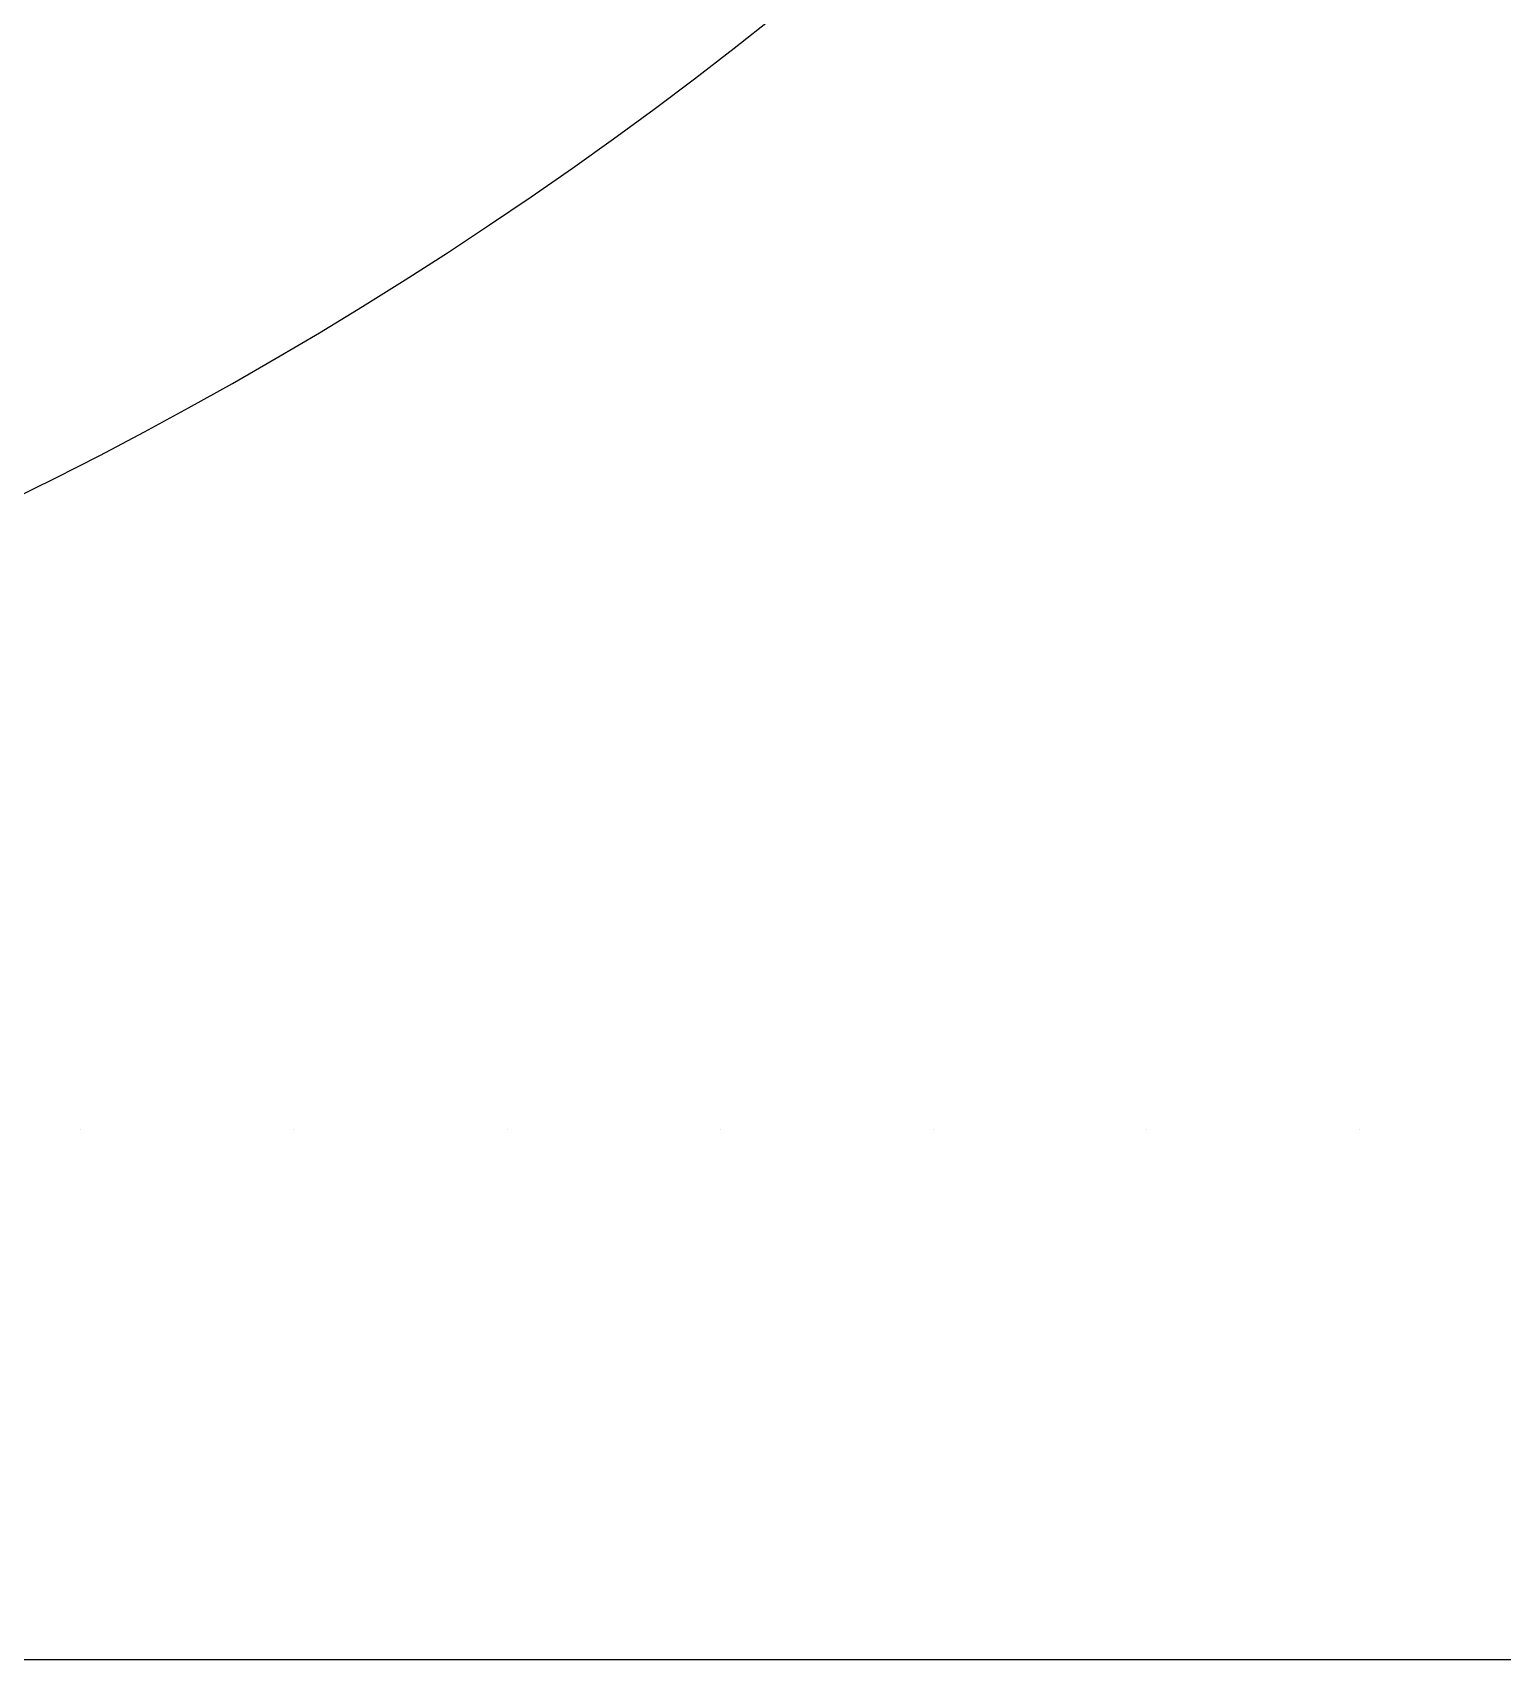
# Model space of a CAD drawing. Header units: metres. Extents: x 0 to 18, y 0 to 24.
# Drawn here: x 13.931 to 14.793, y 0 to 0.954 of the extents above; entities that cross this region are included whole.
import ezdxf

# ---------------------------------------------------------------- set-up
doc = ezdxf.new("R2010")
doc.units = ezdxf.units.M

msp = doc.modelspace()

# ---------------------------------------------------------------- linework, layer by layer
at = {"layer": 'annotation', "color": 1}
for p, q in [((13.959045, 0.310738), (13.959045, 0.310738)), ((13.959045, 0.310738), (13.959045, 0.310738)), ((13.959045, 0.310738), (13.959045, 0.310738)), ((13.959045, 0.310738), (13.959045, 0.310738)), ((13.959045, 0.310738), (13.959045, 0.310738)), ((13.959045, 0.310738), (13.959045, 0.310738)), ((13.959045, 0.310738), (13.959045, 0.310738)), ((13.959045, 0.310738), (13.959045, 0.310738)), ((13.959045, 0.310738), (13.959045, 0.310738)), ((13.959045, 0.310738), (13.959045, 0.310738)), ((13.959045, 0.310738), (13.959045, 0.310738)), ((13.959045, 0.310738), (13.959045, 0.310738)), ((13.959045, 0.310738), (13.959045, 0.310738)), ((13.959045, 0.310738), (13.959045, 0.310738)), ((13.959045, 0.310738), (13.959045, 0.310738)), ((13.959045, 0.310738), (13.959045, 0.310738)), ((13.959045, 0.310738), (13.959045, 0.310738)), ((13.959045, 0.310738), (13.959045, 0.310738)), ((13.959045, 0.310738), (13.959045, 0.310738)), ((13.959045, 0.310738), (13.959045, 0.310738)), ((13.959045, 0.310738), (13.959045, 0.310738)), ((13.959045, 0.310738), (13.959045, 0.310738)), ((13.959045, 0.310738), (13.959045, 0.310738)), ((13.959045, 0.310738), (13.959045, 0.310738)), ((13.959045, 0.310738), (13.959045, 0.310738)), ((13.959045, 0.310738), (13.959045, 0.310738)), ((13.959045, 0.310738), (13.959045, 0.310738)), ((13.959045, 0.310738), (13.959045, 0.310738)), ((13.959045, 0.310738), (13.959045, 0.310738)), ((13.959045, 0.310738), (13.959045, 0.310738)), ((13.959045, 0.310738), (13.959045, 0.310738)), ((13.959045, 0.310738), (13.959045, 0.310738)), ((13.959045, 0.310738), (13.959045, 0.310738)), ((13.959045, 0.310738), (13.959045, 0.310738)), ((13.959045, 0.310738), (13.959045, 0.310738)), ((13.959045, 0.310738), (13.959045, 0.310738)), ((13.959045, 0.310738), (13.959045, 0.310738)), ((13.959045, 0.310738), (13.959045, 0.310738)), ((13.959045, 0.310738), (13.959045, 0.310738)), ((13.959045, 0.310738), (13.959045, 0.310738)), ((13.959045, 0.310738), (13.959045, 0.310738)), ((13.959045, 0.310738), (13.959045, 0.310738)), ((13.959045, 0.310738), (13.959045, 0.310738)), ((13.959045, 0.310738), (13.959045, 0.310738)), ((13.959045, 0.310738), (13.959045, 0.310738)), ((13.959045, 0.310738), (13.959045, 0.310738)), ((13.959045, 0.310738), (13.959045, 0.310738)), ((13.959045, 0.310738), (13.959045, 0.310738)), ((13.959045, 0.310738), (13.959045, 0.310738)), ((13.959045, 0.310738), (13.959045, 0.310738)), ((13.959045, 0.310738), (13.959045, 0.310738)), ((13.959045, 0.310738), (13.959045, 0.310738)), ((13.959045, 0.310738), (13.959045, 0.310738)), ((13.959045, 0.310738), (13.959045, 0.310738)), ((13.959045, 0.310738), (13.959045, 0.310738)), ((13.959045, 0.310738), (13.959045, 0.310738)), ((13.959045, 0.310738), (13.959045, 0.310738)), ((13.959045, 0.310738), (13.959045, 0.310738)), ((13.959045, 0.310738), (13.959045, 0.310738)), ((13.959045, 0.310738), (13.959045, 0.310738)), ((13.959045, 0.310738), (13.959045, 0.310738)), ((13.959045, 0.310738), (13.959045, 0.310738)), ((13.959045, 0.310738), (13.959045, 0.310738)), ((13.959045, 0.310738), (13.959045, 0.310738)), ((13.959045, 0.310738), (13.959045, 0.310738)), ((13.959045, 0.310738), (13.959045, 0.310738)), ((13.959045, 0.310738), (13.959045, 0.310738)), ((13.959045, 0.310738), (13.959045, 0.310738)), ((13.959045, 0.310738), (13.959045, 0.310738)), ((13.959045, 0.310738), (13.959045, 0.310738)), ((13.959045, 0.310738), (13.959045, 0.310738)), ((13.959045, 0.310738), (13.959045, 0.310738)), ((13.959045, 0.310738), (13.959045, 0.310738)), ((13.959045, 0.310738), (13.959045, 0.310738)), ((13.959045, 0.310738), (13.959045, 0.310738)), ((13.959045, 0.310738), (13.959045, 0.310738)), ((13.959045, 0.310738), (13.959045, 0.310738)), ((13.959045, 0.310738), (13.959045, 0.310738)), ((13.959045, 0.310738), (13.959045, 0.310738)), ((13.959045, 0.310738), (13.959045, 0.310738)), ((13.959045, 0.310738), (13.959045, 0.310738)), ((13.959045, 0.310738), (13.959045, 0.310738)), ((13.959045, 0.310738), (13.959045, 0.310738)), ((13.959045, 0.310738), (13.959045, 0.310738)), ((13.959045, 0.310738), (13.959045, 0.310738)), ((13.959045, 0.310738), (13.959045, 0.310738)), ((13.959045, 0.310738), (13.959045, 0.310738)), ((13.959045, 0.310738), (13.959045, 0.310738)), ((13.959045, 0.310738), (13.959045, 0.310738)), ((13.959045, 0.310738), (13.959045, 0.310738)), ((13.959045, 0.310738), (13.959045, 0.310738)), ((13.959045, 0.310738), (13.959045, 0.310738)), ((13.959045, 0.310738), (13.959045, 0.310738)), ((13.959045, 0.310738), (13.959045, 0.310738)), ((13.959045, 0.310738), (13.959045, 0.310738)), ((13.959045, 0.310738), (13.959045, 0.310738)), ((13.959045, 0.310738), (13.959045, 0.310738)), ((13.959045, 0.310738), (13.959045, 0.310738)), ((13.959045, 0.310738), (13.959045, 0.310738)), ((13.959045, 0.310738), (13.959045, 0.310738)), ((13.959045, 0.310738), (13.959045, 0.310738)), ((13.959045, 0.310738), (13.959045, 0.310738)), ((13.959045, 0.310738), (13.959045, 0.310738)), ((13.959045, 0.310738), (13.959045, 0.310738)), ((13.959045, 0.310738), (13.959045, 0.310738)), ((13.959045, 0.310738), (13.959045, 0.310738)), ((13.959045, 0.310738), (13.959045, 0.310738)), ((13.959045, 0.310738), (13.959045, 0.310738)), ((13.959045, 0.310738), (13.959045, 0.310738)), ((13.959045, 0.310738), (13.959045, 0.310738)), ((13.959045, 0.310738), (13.959045, 0.310738)), ((13.959045, 0.310738), (13.959045, 0.310738)), ((13.959045, 0.310738), (13.959045, 0.310738)), ((13.959045, 0.310738), (13.959045, 0.310738)), ((13.959045, 0.310738), (13.959045, 0.310738)), ((13.959045, 0.310738), (13.959045, 0.310738)), ((13.959045, 0.310738), (13.959045, 0.310738)), ((13.959045, 0.310738), (13.959045, 0.310738)), ((13.959045, 0.310738), (13.959045, 0.310738)), ((13.959045, 0.310738), (13.959045, 0.310738)), ((13.959045, 0.310738), (13.959045, 0.310738)), ((13.959045, 0.310738), (13.959045, 0.310738)), ((13.959045, 0.310738), (13.959045, 0.310738)), ((13.959045, 0.310738), (13.959045, 0.310738)), ((13.959045, 0.310738), (13.959045, 0.310738)), ((13.959045, 0.310738), (13.959045, 0.310738)), ((14.084045, 0.310738), (14.084045, 0.310738)), ((14.084045, 0.310738), (14.084045, 0.310738)), ((14.084045, 0.310738), (14.084045, 0.310738)), ((14.084045, 0.310738), (14.084045, 0.310738)), ((14.084045, 0.310738), (14.084045, 0.310738)), ((14.084045, 0.310738), (14.084045, 0.310738)), ((14.084045, 0.310738), (14.084045, 0.310738)), ((14.084045, 0.310738), (14.084045, 0.310738)), ((14.084045, 0.310738), (14.084045, 0.310738)), ((14.084045, 0.310738), (14.084045, 0.310738)), ((14.084045, 0.310738), (14.084045, 0.310738)), ((14.084045, 0.310738), (14.084045, 0.310738)), ((14.084045, 0.310738), (14.084045, 0.310738)), ((14.084045, 0.310738), (14.084045, 0.310738)), ((14.084045, 0.310738), (14.084045, 0.310738)), ((14.084045, 0.310738), (14.084045, 0.310738)), ((14.084045, 0.310738), (14.084045, 0.310738)), ((14.084045, 0.310738), (14.084045, 0.310738)), ((14.084045, 0.310738), (14.084045, 0.310738)), ((14.084045, 0.310738), (14.084045, 0.310738)), ((14.084045, 0.310738), (14.084045, 0.310738)), ((14.084045, 0.310738), (14.084045, 0.310738)), ((14.084045, 0.310738), (14.084045, 0.310738)), ((14.084045, 0.310738), (14.084045, 0.310738)), ((14.084045, 0.310738), (14.084045, 0.310738)), ((14.084045, 0.310738), (14.084045, 0.310738)), ((14.084045, 0.310738), (14.084045, 0.310738)), ((14.084045, 0.310738), (14.084045, 0.310738)), ((14.084045, 0.310738), (14.084045, 0.310738)), ((14.084045, 0.310738), (14.084045, 0.310738)), ((14.084045, 0.310738), (14.084045, 0.310738)), ((14.084045, 0.310738), (14.084045, 0.310738)), ((14.084045, 0.310738), (14.084045, 0.310738)), ((14.084045, 0.310738), (14.084045, 0.310738)), ((14.084045, 0.310738), (14.084045, 0.310738)), ((14.084045, 0.310738), (14.084045, 0.310738)), ((14.084045, 0.310738), (14.084045, 0.310738)), ((14.084045, 0.310738), (14.084045, 0.310738)), ((14.084045, 0.310738), (14.084045, 0.310738)), ((14.084045, 0.310738), (14.084045, 0.310738)), ((14.084045, 0.310738), (14.084045, 0.310738)), ((14.084045, 0.310738), (14.084045, 0.310738)), ((14.084045, 0.310738), (14.084045, 0.310738)), ((14.084045, 0.310738), (14.084045, 0.310738)), ((14.084045, 0.310738), (14.084045, 0.310738)), ((14.084045, 0.310738), (14.084045, 0.310738)), ((14.084045, 0.310738), (14.084045, 0.310738)), ((14.084045, 0.310738), (14.084045, 0.310738)), ((14.084045, 0.310738), (14.084045, 0.310738)), ((14.084045, 0.310738), (14.084045, 0.310738)), ((14.084045, 0.310738), (14.084045, 0.310738)), ((14.084045, 0.310738), (14.084045, 0.310738)), ((14.084045, 0.310738), (14.084045, 0.310738)), ((14.084045, 0.310738), (14.084045, 0.310738)), ((14.084045, 0.310738), (14.084045, 0.310738)), ((14.084045, 0.310738), (14.084045, 0.310738)), ((14.084045, 0.310738), (14.084045, 0.310738)), ((14.084045, 0.310738), (14.084045, 0.310738)), ((14.084045, 0.310738), (14.084045, 0.310738)), ((14.084045, 0.310738), (14.084045, 0.310738)), ((14.084045, 0.310738), (14.084045, 0.310738)), ((14.084045, 0.310738), (14.084045, 0.310738)), ((14.084045, 0.310738), (14.084045, 0.310738)), ((14.084045, 0.310738), (14.084045, 0.310738)), ((14.084045, 0.310738), (14.084045, 0.310738)), ((14.209045, 0.310738), (14.209045, 0.310738)), ((14.209045, 0.310738), (14.209045, 0.310738)), ((14.209045, 0.310738), (14.209045, 0.310738)), ((14.209045, 0.310738), (14.209045, 0.310738)), ((14.209045, 0.310738), (14.209045, 0.310738)), ((14.209045, 0.310738), (14.209045, 0.310738)), ((14.209045, 0.310738), (14.209045, 0.310738)), ((14.209045, 0.310738), (14.209045, 0.310738)), ((14.209045, 0.310738), (14.209045, 0.310738)), ((14.209045, 0.310738), (14.209045, 0.310738)), ((14.209045, 0.310738), (14.209045, 0.310738)), ((14.209045, 0.310738), (14.209045, 0.310738)), ((14.209045, 0.310738), (14.209045, 0.310738)), ((14.209045, 0.310738), (14.209045, 0.310738)), ((14.209045, 0.310738), (14.209045, 0.310738)), ((14.209045, 0.310738), (14.209045, 0.310738)), ((14.209045, 0.310738), (14.209045, 0.310738)), ((14.209045, 0.310738), (14.209045, 0.310738)), ((14.209045, 0.310738), (14.209045, 0.310738)), ((14.209045, 0.310738), (14.209045, 0.310738)), ((14.209045, 0.310738), (14.209045, 0.310738)), ((14.209045, 0.310738), (14.209045, 0.310738)), ((14.209045, 0.310738), (14.209045, 0.310738)), ((14.209045, 0.310738), (14.209045, 0.310738)), ((14.209045, 0.310738), (14.209045, 0.310738)), ((14.209045, 0.310738), (14.209045, 0.310738)), ((14.209045, 0.310738), (14.209045, 0.310738)), ((14.209045, 0.310738), (14.209045, 0.310738)), ((14.209045, 0.310738), (14.209045, 0.310738)), ((14.209045, 0.310738), (14.209045, 0.310738)), ((14.209045, 0.310738), (14.209045, 0.310738)), ((14.209045, 0.310738), (14.209045, 0.310738)), ((14.209045, 0.310738), (14.209045, 0.310738)), ((14.209045, 0.310738), (14.209045, 0.310738)), ((14.209045, 0.310738), (14.209045, 0.310738)), ((14.209045, 0.310738), (14.209045, 0.310738)), ((14.209045, 0.310738), (14.209045, 0.310738)), ((14.209045, 0.310738), (14.209045, 0.310738)), ((14.209045, 0.310738), (14.209045, 0.310738)), ((14.209045, 0.310738), (14.209045, 0.310738)), ((14.209045, 0.310738), (14.209045, 0.310738)), ((14.209045, 0.310738), (14.209045, 0.310738)), ((14.209045, 0.310738), (14.209045, 0.310738)), ((14.209045, 0.310738), (14.209045, 0.310738)), ((14.209045, 0.310738), (14.209045, 0.310738)), ((14.209045, 0.310738), (14.209045, 0.310738)), ((14.209045, 0.310738), (14.209045, 0.310738)), ((14.209045, 0.310738), (14.209045, 0.310738)), ((14.209045, 0.310738), (14.209045, 0.310738)), ((14.209045, 0.310738), (14.209045, 0.310738)), ((14.209045, 0.310738), (14.209045, 0.310738)), ((14.209045, 0.310738), (14.209045, 0.310738)), ((14.209045, 0.310738), (14.209045, 0.310738)), ((14.209045, 0.310738), (14.209045, 0.310738)), ((14.209045, 0.310738), (14.209045, 0.310738)), ((14.209045, 0.310738), (14.209045, 0.310738)), ((14.209045, 0.310738), (14.209045, 0.310738)), ((14.209045, 0.310738), (14.209045, 0.310738)), ((14.209045, 0.310738), (14.209045, 0.310738)), ((14.209045, 0.310738), (14.209045, 0.310738)), ((14.209045, 0.310738), (14.209045, 0.310738)), ((14.209045, 0.310738), (14.209045, 0.310738)), ((14.209045, 0.310738), (14.209045, 0.310738)), ((14.209045, 0.310738), (14.209045, 0.310738)), ((14.209045, 0.310738), (14.209045, 0.310738)), ((14.209045, 0.310738), (14.209045, 0.310738)), ((14.209045, 0.310738), (14.209045, 0.310738)), ((14.209045, 0.310738), (14.209045, 0.310738)), ((14.209045, 0.310738), (14.209045, 0.310738)), ((14.209045, 0.310738), (14.209045, 0.310738)), ((14.209045, 0.310738), (14.209045, 0.310738)), ((14.209045, 0.310738), (14.209045, 0.310738)), ((14.209045, 0.310738), (14.209045, 0.310738)), ((14.209045, 0.310738), (14.209045, 0.310738)), ((14.209045, 0.310738), (14.209045, 0.310738)), ((14.209045, 0.310738), (14.209045, 0.310738)), ((14.209045, 0.310738), (14.209045, 0.310738)), ((14.209045, 0.310738), (14.209045, 0.310738)), ((14.209045, 0.310738), (14.209045, 0.310738)), ((14.209045, 0.310738), (14.209045, 0.310738)), ((14.209045, 0.310738), (14.209045, 0.310738)), ((14.209045, 0.310738), (14.209045, 0.310738)), ((14.209045, 0.310738), (14.209045, 0.310738)), ((14.209045, 0.310738), (14.209045, 0.310738)), ((14.209045, 0.310738), (14.209045, 0.310738)), ((14.209045, 0.310738), (14.209045, 0.310738)), ((14.209045, 0.310738), (14.209045, 0.310738)), ((14.209045, 0.310738), (14.209045, 0.310738)), ((14.209045, 0.310738), (14.209045, 0.310738)), ((14.209045, 0.310738), (14.209045, 0.310738)), ((14.209045, 0.310738), (14.209045, 0.310738)), ((14.209045, 0.310738), (14.209045, 0.310738)), ((14.209045, 0.310738), (14.209045, 0.310738)), ((14.209045, 0.310738), (14.209045, 0.310738)), ((14.209045, 0.310738), (14.209045, 0.310738)), ((14.209045, 0.310738), (14.209045, 0.310738)), ((14.209045, 0.310738), (14.209045, 0.310738)), ((14.209045, 0.310738), (14.209045, 0.310738)), ((14.209045, 0.310738), (14.209045, 0.310738)), ((14.334045, 0.310738), (14.334045, 0.310738)), ((14.334045, 0.310738), (14.334045, 0.310738)), ((14.334045, 0.310738), (14.334045, 0.310738)), ((14.334045, 0.310738), (14.334045, 0.310738)), ((14.334045, 0.310738), (14.334045, 0.310738)), ((14.334045, 0.310738), (14.334045, 0.310738)), ((14.334045, 0.310738), (14.334045, 0.310738)), ((14.334045, 0.310738), (14.334045, 0.310738)), ((14.334045, 0.310738), (14.334045, 0.310738)), ((14.334045, 0.310738), (14.334045, 0.310738)), ((14.334045, 0.310738), (14.334045, 0.310738)), ((14.334045, 0.310738), (14.334045, 0.310738)), ((14.334045, 0.310738), (14.334045, 0.310738)), ((14.334045, 0.310738), (14.334045, 0.310738)), ((14.334045, 0.310738), (14.334045, 0.310738)), ((14.334045, 0.310738), (14.334045, 0.310738)), ((14.334045, 0.310738), (14.334045, 0.310738)), ((14.334045, 0.310738), (14.334045, 0.310738)), ((14.334045, 0.310738), (14.334045, 0.310738)), ((14.334045, 0.310738), (14.334045, 0.310738)), ((14.334045, 0.310738), (14.334045, 0.310738)), ((14.334045, 0.310738), (14.334045, 0.310738)), ((14.334045, 0.310738), (14.334045, 0.310738)), ((14.334045, 0.310738), (14.334045, 0.310738)), ((14.334045, 0.310738), (14.334045, 0.310738)), ((14.334045, 0.310738), (14.334045, 0.310738)), ((14.334045, 0.310738), (14.334045, 0.310738)), ((14.334045, 0.310738), (14.334045, 0.310738)), ((14.334045, 0.310738), (14.334045, 0.310738)), ((14.334045, 0.310738), (14.334045, 0.310738)), ((14.334045, 0.310738), (14.334045, 0.310738)), ((14.334045, 0.310738), (14.334045, 0.310738)), ((14.334045, 0.310738), (14.334045, 0.310738)), ((14.334045, 0.310738), (14.334045, 0.310738)), ((14.334045, 0.310738), (14.334045, 0.310738)), ((14.334045, 0.310738), (14.334045, 0.310738)), ((14.334045, 0.310738), (14.334045, 0.310738)), ((14.334045, 0.310738), (14.334045, 0.310738)), ((14.334045, 0.310738), (14.334045, 0.310738)), ((14.334045, 0.310738), (14.334045, 0.310738)), ((14.334045, 0.310738), (14.334045, 0.310738)), ((14.334045, 0.310738), (14.334045, 0.310738)), ((14.334045, 0.310738), (14.334045, 0.310738)), ((14.334045, 0.310738), (14.334045, 0.310738)), ((14.334045, 0.310738), (14.334045, 0.310738)), ((14.334045, 0.310738), (14.334045, 0.310738)), ((14.334045, 0.310738), (14.334045, 0.310738)), ((14.334045, 0.310738), (14.334045, 0.310738)), ((14.334045, 0.310738), (14.334045, 0.310738)), ((14.334045, 0.310738), (14.334045, 0.310738)), ((14.334045, 0.310738), (14.334045, 0.310738)), ((14.334045, 0.310738), (14.334045, 0.310738)), ((14.334045, 0.310738), (14.334045, 0.310738)), ((14.334045, 0.310738), (14.334045, 0.310738)), ((14.334045, 0.310738), (14.334045, 0.310738)), ((14.334045, 0.310738), (14.334045, 0.310738)), ((14.334045, 0.310738), (14.334045, 0.310738)), ((14.334045, 0.310738), (14.334045, 0.310738)), ((14.334045, 0.310738), (14.334045, 0.310738)), ((14.334045, 0.310738), (14.334045, 0.310738)), ((14.334045, 0.310738), (14.334045, 0.310738)), ((14.334045, 0.310738), (14.334045, 0.310738)), ((14.334045, 0.310738), (14.334045, 0.310738)), ((14.334045, 0.310738), (14.334045, 0.310738)), ((14.334045, 0.310738), (14.334045, 0.310738)), ((14.334045, 0.310738), (14.334045, 0.310738)), ((14.334045, 0.310738), (14.334045, 0.310738)), ((14.334045, 0.310738), (14.334045, 0.310738)), ((14.334045, 0.310738), (14.334045, 0.310738)), ((14.459045, 0.310738), (14.459045, 0.310738)), ((14.459045, 0.310738), (14.459045, 0.310738)), ((14.459045, 0.310738), (14.459045, 0.310738)), ((14.459045, 0.310738), (14.459045, 0.310738)), ((14.459045, 0.310738), (14.459045, 0.310738)), ((14.459045, 0.310738), (14.459045, 0.310738)), ((14.459045, 0.310738), (14.459045, 0.310738)), ((14.459045, 0.310738), (14.459045, 0.310738)), ((14.459045, 0.310738), (14.459045, 0.310738)), ((14.459045, 0.310738), (14.459045, 0.310738)), ((14.459045, 0.310738), (14.459045, 0.310738)), ((14.459045, 0.310738), (14.459045, 0.310738)), ((14.459045, 0.310738), (14.459045, 0.310738)), ((14.459045, 0.310738), (14.459045, 0.310738)), ((14.459045, 0.310738), (14.459045, 0.310738)), ((14.459045, 0.310738), (14.459045, 0.310738)), ((14.459045, 0.310738), (14.459045, 0.310738)), ((14.459045, 0.310738), (14.459045, 0.310738)), ((14.459045, 0.310738), (14.459045, 0.310738)), ((14.459045, 0.310738), (14.459045, 0.310738)), ((14.459045, 0.310738), (14.459045, 0.310738)), ((14.459045, 0.310738), (14.459045, 0.310738)), ((14.459045, 0.310738), (14.459045, 0.310738)), ((14.459045, 0.310738), (14.459045, 0.310738)), ((14.459045, 0.310738), (14.459045, 0.310738)), ((14.459045, 0.310738), (14.459045, 0.310738)), ((14.459045, 0.310738), (14.459045, 0.310738)), ((14.459045, 0.310738), (14.459045, 0.310738)), ((14.459045, 0.310738), (14.459045, 0.310738)), ((14.459045, 0.310738), (14.459045, 0.310738)), ((14.459045, 0.310738), (14.459045, 0.310738)), ((14.459045, 0.310738), (14.459045, 0.310738)), ((14.459045, 0.310738), (14.459045, 0.310738)), ((14.459045, 0.310738), (14.459045, 0.310738)), ((14.459045, 0.310738), (14.459045, 0.310738)), ((14.459045, 0.310738), (14.459045, 0.310738)), ((14.459045, 0.310738), (14.459045, 0.310738)), ((14.459045, 0.310738), (14.459045, 0.310738)), ((14.459045, 0.310738), (14.459045, 0.310738)), ((14.459045, 0.310738), (14.459045, 0.310738)), ((14.459045, 0.310738), (14.459045, 0.310738)), ((14.459045, 0.310738), (14.459045, 0.310738)), ((14.459045, 0.310738), (14.459045, 0.310738)), ((14.459045, 0.310738), (14.459045, 0.310738)), ((14.459045, 0.310738), (14.459045, 0.310738)), ((14.459045, 0.310738), (14.459045, 0.310738)), ((14.459045, 0.310738), (14.459045, 0.310738)), ((14.459045, 0.310738), (14.459045, 0.310738)), ((14.459045, 0.310738), (14.459045, 0.310738)), ((14.459045, 0.310738), (14.459045, 0.310738)), ((14.459045, 0.310738), (14.459045, 0.310738)), ((14.459045, 0.310738), (14.459045, 0.310738)), ((14.459045, 0.310738), (14.459045, 0.310738)), ((14.459045, 0.310738), (14.459045, 0.310738)), ((14.459045, 0.310738), (14.459045, 0.310738)), ((14.459045, 0.310738), (14.459045, 0.310738)), ((14.459045, 0.310738), (14.459045, 0.310738)), ((14.459045, 0.310738), (14.459045, 0.310738)), ((14.459045, 0.310738), (14.459045, 0.310738)), ((14.459045, 0.310738), (14.459045, 0.310738)), ((14.459045, 0.310738), (14.459045, 0.310738)), ((14.459045, 0.310738), (14.459045, 0.310738)), ((14.459045, 0.310738), (14.459045, 0.310738)), ((14.459045, 0.310738), (14.459045, 0.310738)), ((14.459045, 0.310738), (14.459045, 0.310738)), ((14.459045, 0.310738), (14.459045, 0.310738)), ((14.459045, 0.310738), (14.459045, 0.310738)), ((14.459045, 0.310738), (14.459045, 0.310738)), ((14.459045, 0.310738), (14.459045, 0.310738)), ((14.459045, 0.310738), (14.459045, 0.310738)), ((14.459045, 0.310738), (14.459045, 0.310738)), ((14.459045, 0.310738), (14.459045, 0.310738)), ((14.459045, 0.310738), (14.459045, 0.310738)), ((14.459045, 0.310738), (14.459045, 0.310738)), ((14.459045, 0.310738), (14.459045, 0.310738)), ((14.459045, 0.310738), (14.459045, 0.310738)), ((14.459045, 0.310738), (14.459045, 0.310738)), ((14.459045, 0.310738), (14.459045, 0.310738)), ((14.459045, 0.310738), (14.459045, 0.310738)), ((14.459045, 0.310738), (14.459045, 0.310738)), ((14.459045, 0.310738), (14.459045, 0.310738)), ((14.459045, 0.310738), (14.459045, 0.310738)), ((14.459045, 0.310738), (14.459045, 0.310738)), ((14.459045, 0.310738), (14.459045, 0.310738)), ((14.459045, 0.310738), (14.459045, 0.310738)), ((14.459045, 0.310738), (14.459045, 0.310738)), ((14.459045, 0.310738), (14.459045, 0.310738)), ((14.459045, 0.310738), (14.459045, 0.310738)), ((14.459045, 0.310738), (14.459045, 0.310738)), ((14.459045, 0.310738), (14.459045, 0.310738)), ((14.459045, 0.310738), (14.459045, 0.310738)), ((14.459045, 0.310738), (14.459045, 0.310738)), ((14.459045, 0.310738), (14.459045, 0.310738)), ((14.459045, 0.310738), (14.459045, 0.310738)), ((14.459045, 0.310738), (14.459045, 0.310738)), ((14.459045, 0.310738), (14.459045, 0.310738)), ((14.459045, 0.310738), (14.459045, 0.310738)), ((14.459045, 0.310738), (14.459045, 0.310738)), ((14.459045, 0.310738), (14.459045, 0.310738)), ((14.459045, 0.310738), (14.459045, 0.310738)), ((14.459045, 0.310738), (14.459045, 0.310738)), ((14.459045, 0.310738), (14.459045, 0.310738)), ((14.459045, 0.310738), (14.459045, 0.310738)), ((14.459045, 0.310738), (14.459045, 0.310738)), ((14.459045, 0.310738), (14.459045, 0.310738)), ((14.459045, 0.310738), (14.459045, 0.310738)), ((14.459045, 0.310738), (14.459045, 0.310738)), ((14.459045, 0.310738), (14.459045, 0.310738)), ((14.459045, 0.310738), (14.459045, 0.310738)), ((14.459045, 0.310738), (14.459045, 0.310738)), ((14.459045, 0.310738), (14.459045, 0.310738)), ((14.459045, 0.310738), (14.459045, 0.310738)), ((14.459045, 0.310738), (14.459045, 0.310738)), ((14.459045, 0.310738), (14.459045, 0.310738)), ((14.459045, 0.310738), (14.459045, 0.310738)), ((14.459045, 0.310738), (14.459045, 0.310738)), ((14.459045, 0.310738), (14.459045, 0.310738)), ((14.459045, 0.310738), (14.459045, 0.310738)), ((14.459045, 0.310738), (14.459045, 0.310738)), ((14.459045, 0.310738), (14.459045, 0.310738)), ((14.459045, 0.310738), (14.459045, 0.310738)), ((14.459045, 0.310738), (14.459045, 0.310738)), ((14.459045, 0.310738), (14.459045, 0.310738)), ((14.459045, 0.310738), (14.459045, 0.310738)), ((14.459045, 0.310738), (14.459045, 0.310738)), ((14.459045, 0.310738), (14.459045, 0.310738)), ((14.459045, 0.310738), (14.459045, 0.310738)), ((14.459045, 0.310738), (14.459045, 0.310738)), ((14.459045, 0.310738), (14.459045, 0.310738)), ((14.459045, 0.310738), (14.459045, 0.310738)), ((14.459045, 0.310738), (14.459045, 0.310738)), ((14.459045, 0.310738), (14.459045, 0.310738)), ((14.459045, 0.310738), (14.459045, 0.310738)), ((14.584045, 0.310738), (14.584045, 0.310738)), ((14.584045, 0.310738), (14.584045, 0.310738)), ((14.584045, 0.310738), (14.584045, 0.310738)), ((14.584045, 0.310738), (14.584045, 0.310738)), ((14.584045, 0.310738), (14.584045, 0.310738)), ((14.584045, 0.310738), (14.584045, 0.310738)), ((14.584045, 0.310738), (14.584045, 0.310738)), ((14.584045, 0.310738), (14.584045, 0.310738)), ((14.584045, 0.310738), (14.584045, 0.310738)), ((14.584045, 0.310738), (14.584045, 0.310738)), ((14.584045, 0.310738), (14.584045, 0.310738)), ((14.584045, 0.310738), (14.584045, 0.310738)), ((14.584045, 0.310738), (14.584045, 0.310738)), ((14.584045, 0.310738), (14.584045, 0.310738)), ((14.584045, 0.310738), (14.584045, 0.310738)), ((14.584045, 0.310738), (14.584045, 0.310738)), ((14.584045, 0.310738), (14.584045, 0.310738)), ((14.584045, 0.310738), (14.584045, 0.310738)), ((14.584045, 0.310738), (14.584045, 0.310738)), ((14.584045, 0.310738), (14.584045, 0.310738)), ((14.584045, 0.310738), (14.584045, 0.310738)), ((14.584045, 0.310738), (14.584045, 0.310738)), ((14.584045, 0.310738), (14.584045, 0.310738)), ((14.584045, 0.310738), (14.584045, 0.310738)), ((14.584045, 0.310738), (14.584045, 0.310738)), ((14.584045, 0.310738), (14.584045, 0.310738)), ((14.584045, 0.310738), (14.584045, 0.310738)), ((14.584045, 0.310738), (14.584045, 0.310738)), ((14.584045, 0.310738), (14.584045, 0.310738)), ((14.584045, 0.310738), (14.584045, 0.310738)), ((14.584045, 0.310738), (14.584045, 0.310738)), ((14.584045, 0.310738), (14.584045, 0.310738)), ((14.584045, 0.310738), (14.584045, 0.310738)), ((14.584045, 0.310738), (14.584045, 0.310738)), ((14.584045, 0.310738), (14.584045, 0.310738)), ((14.584045, 0.310738), (14.584045, 0.310738)), ((14.584045, 0.310738), (14.584045, 0.310738)), ((14.584045, 0.310738), (14.584045, 0.310738)), ((14.584045, 0.310738), (14.584045, 0.310738)), ((14.584045, 0.310738), (14.584045, 0.310738)), ((14.584045, 0.310738), (14.584045, 0.310738)), ((14.584045, 0.310738), (14.584045, 0.310738)), ((14.584045, 0.310738), (14.584045, 0.310738)), ((14.584045, 0.310738), (14.584045, 0.310738)), ((14.584045, 0.310738), (14.584045, 0.310738)), ((14.584045, 0.310738), (14.584045, 0.310738)), ((14.584045, 0.310738), (14.584045, 0.310738)), ((14.584045, 0.310738), (14.584045, 0.310738)), ((14.584045, 0.310738), (14.584045, 0.310738)), ((14.584045, 0.310738), (14.584045, 0.310738)), ((14.584045, 0.310738), (14.584045, 0.310738)), ((14.584045, 0.310738), (14.584045, 0.310738)), ((14.584045, 0.310738), (14.584045, 0.310738)), ((14.584045, 0.310738), (14.584045, 0.310738)), ((14.584045, 0.310738), (14.584045, 0.310738)), ((14.584045, 0.310738), (14.584045, 0.310738)), ((14.584045, 0.310738), (14.584045, 0.310738)), ((14.584045, 0.310738), (14.584045, 0.310738)), ((14.584045, 0.310738), (14.584045, 0.310738)), ((14.584045, 0.310738), (14.584045, 0.310738)), ((14.584045, 0.310738), (14.584045, 0.310738)), ((14.584045, 0.310738), (14.584045, 0.310738)), ((14.584045, 0.310738), (14.584045, 0.310738)), ((14.584045, 0.310738), (14.584045, 0.310738)), ((14.584045, 0.310738), (14.584045, 0.310738)), ((14.584045, 0.310738), (14.584045, 0.310738)), ((14.584045, 0.310738), (14.584045, 0.310738)), ((14.584045, 0.310738), (14.584045, 0.310738)), ((14.584045, 0.310738), (14.584045, 0.310738)), ((14.584045, 0.310738), (14.584045, 0.310738)), ((14.584045, 0.310738), (14.584045, 0.310738)), ((14.584045, 0.310738), (14.584045, 0.310738)), ((14.584045, 0.310738), (14.584045, 0.310738)), ((14.584045, 0.310738), (14.584045, 0.310738)), ((14.584045, 0.310738), (14.584045, 0.310738)), ((14.584045, 0.310738), (14.584045, 0.310738)), ((14.584045, 0.310738), (14.584045, 0.310738)), ((14.584045, 0.310738), (14.584045, 0.310738)), ((14.584045, 0.310738), (14.584045, 0.310738)), ((14.584045, 0.310738), (14.584045, 0.310738)), ((14.584045, 0.310738), (14.584045, 0.310738)), ((14.584045, 0.310738), (14.584045, 0.310738)), ((14.584045, 0.310738), (14.584045, 0.310738)), ((14.584045, 0.310738), (14.584045, 0.310738)), ((14.584045, 0.310738), (14.584045, 0.310738)), ((14.584045, 0.310738), (14.584045, 0.310738)), ((14.584045, 0.310738), (14.584045, 0.310738)), ((14.584045, 0.310738), (14.584045, 0.310738)), ((14.584045, 0.310738), (14.584045, 0.310738)), ((14.584045, 0.310738), (14.584045, 0.310738)), ((14.584045, 0.310738), (14.584045, 0.310738)), ((14.584045, 0.310738), (14.584045, 0.310738)), ((14.584045, 0.310738), (14.584045, 0.310738)), ((14.584045, 0.310738), (14.584045, 0.310738)), ((14.584045, 0.310738), (14.584045, 0.310738)), ((14.584045, 0.310738), (14.584045, 0.310738)), ((14.584045, 0.310738), (14.584045, 0.310738)), ((14.584045, 0.310738), (14.584045, 0.310738)), ((14.584045, 0.310738), (14.584045, 0.310738)), ((14.584045, 0.310738), (14.584045, 0.310738)), ((14.584045, 0.310738), (14.584045, 0.310738)), ((14.584045, 0.310738), (14.584045, 0.310738)), ((14.584045, 0.310738), (14.584045, 0.310738)), ((14.584045, 0.310738), (14.584045, 0.310738)), ((14.584045, 0.310738), (14.584045, 0.310738)), ((14.584045, 0.310738), (14.584045, 0.310738)), ((14.584045, 0.310738), (14.584045, 0.310738)), ((14.584045, 0.310738), (14.584045, 0.310738)), ((14.584045, 0.310738), (14.584045, 0.310738)), ((14.584045, 0.310738), (14.584045, 0.310738)), ((14.584045, 0.310738), (14.584045, 0.310738)), ((14.709045, 0.310738), (14.709045, 0.310738)), ((14.709045, 0.310738), (14.709045, 0.310738)), ((14.709045, 0.310738), (14.709045, 0.310738)), ((14.709045, 0.310738), (14.709045, 0.310738)), ((14.709045, 0.310738), (14.709045, 0.310738)), ((14.709045, 0.310738), (14.709045, 0.310738)), ((14.709045, 0.310738), (14.709045, 0.310738)), ((14.709045, 0.310738), (14.709045, 0.310738)), ((14.709045, 0.310738), (14.709045, 0.310738)), ((14.709045, 0.310738), (14.709045, 0.310738)), ((14.709045, 0.310738), (14.709045, 0.310738)), ((14.709045, 0.310738), (14.709045, 0.310738)), ((14.709045, 0.310738), (14.709045, 0.310738)), ((14.709045, 0.310738), (14.709045, 0.310738)), ((14.709045, 0.310738), (14.709045, 0.310738)), ((14.709045, 0.310738), (14.709045, 0.310738)), ((14.709045, 0.310738), (14.709045, 0.310738)), ((14.709045, 0.310738), (14.709045, 0.310738)), ((14.709045, 0.310738), (14.709045, 0.310738)), ((14.709045, 0.310738), (14.709045, 0.310738)), ((14.709045, 0.310738), (14.709045, 0.310738)), ((14.709045, 0.310738), (14.709045, 0.310738)), ((14.709045, 0.310738), (14.709045, 0.310738)), ((14.709045, 0.310738), (14.709045, 0.310738)), ((14.709045, 0.310738), (14.709045, 0.310738)), ((14.709045, 0.310738), (14.709045, 0.310738)), ((14.709045, 0.310738), (14.709045, 0.310738)), ((14.709045, 0.310738), (14.709045, 0.310738)), ((14.709045, 0.310738), (14.709045, 0.310738)), ((14.709045, 0.310738), (14.709045, 0.310738)), ((14.709045, 0.310738), (14.709045, 0.310738)), ((14.709045, 0.310738), (14.709045, 0.310738)), ((14.709045, 0.310738), (14.709045, 0.310738)), ((14.709045, 0.310738), (14.709045, 0.310738)), ((14.709045, 0.310738), (14.709045, 0.310738)), ((14.709045, 0.310738), (14.709045, 0.310738)), ((14.709045, 0.310738), (14.709045, 0.310738)), ((14.709045, 0.310738), (14.709045, 0.310738)), ((14.709045, 0.310738), (14.709045, 0.310738)), ((14.709045, 0.310738), (14.709045, 0.310738)), ((14.709045, 0.310738), (14.709045, 0.310738)), ((14.709045, 0.310738), (14.709045, 0.310738)), ((14.709045, 0.310738), (14.709045, 0.310738)), ((14.709045, 0.310738), (14.709045, 0.310738)), ((14.709045, 0.310738), (14.709045, 0.310738)), ((14.709045, 0.310738), (14.709045, 0.310738)), ((14.709045, 0.310738), (14.709045, 0.310738)), ((14.709045, 0.310738), (14.709045, 0.310738)), ((14.709045, 0.310738), (14.709045, 0.310738)), ((14.709045, 0.310738), (14.709045, 0.310738)), ((14.709045, 0.310738), (14.709045, 0.310738)), ((14.709045, 0.310738), (14.709045, 0.310738)), ((14.709045, 0.310738), (14.709045, 0.310738)), ((14.709045, 0.310738), (14.709045, 0.310738)), ((14.709045, 0.310738), (14.709045, 0.310738)), ((14.709045, 0.310738), (14.709045, 0.310738)), ((14.709045, 0.310738), (14.709045, 0.310738)), ((14.709045, 0.310738), (14.709045, 0.310738)), ((14.709045, 0.310738), (14.709045, 0.310738)), ((14.709045, 0.310738), (14.709045, 0.310738)), ((14.709045, 0.310738), (14.709045, 0.310738)), ((14.709045, 0.310738), (14.709045, 0.310738)), ((14.709045, 0.310738), (14.709045, 0.310738)), ((14.709045, 0.310738), (14.709045, 0.310738)), ((14.709045, 0.310738), (14.709045, 0.310738)), ((14.709045, 0.310738), (14.709045, 0.310738)), ((14.709045, 0.310738), (14.709045, 0.310738)), ((14.709045, 0.310738), (14.709045, 0.310738)), ((14.709045, 0.310738), (14.709045, 0.310738)), ((14.709045, 0.310738), (14.709045, 0.310738)), ((14.709045, 0.310738), (14.709045, 0.310738)), ((14.709045, 0.310738), (14.709045, 0.310738)), ((14.709045, 0.310738), (14.709045, 0.310738)), ((14.709045, 0.310738), (14.709045, 0.310738)), ((14.709045, 0.310738), (14.709045, 0.310738)), ((14.709045, 0.310738), (14.709045, 0.310738)), ((14.709045, 0.310738), (14.709045, 0.310738)), ((14.709045, 0.310738), (14.709045, 0.310738)), ((14.709045, 0.310738), (14.709045, 0.310738)), ((14.709045, 0.310738), (14.709045, 0.310738)), ((14.709045, 0.310738), (14.709045, 0.310738)), ((14.709045, 0.310738), (14.709045, 0.310738)), ((14.709045, 0.310738), (14.709045, 0.310738)), ((14.709045, 0.310738), (14.709045, 0.310738)), ((14.709045, 0.310738), (14.709045, 0.310738)), ((14.709045, 0.310738), (14.709045, 0.310738)), ((14.709045, 0.310738), (14.709045, 0.310738)), ((14.709045, 0.310738), (14.709045, 0.310738)), ((14.709045, 0.310738), (14.709045, 0.310738)), ((14.709045, 0.310738), (14.709045, 0.310738)), ((14.709045, 0.310738), (14.709045, 0.310738)), ((14.709045, 0.310738), (14.709045, 0.310738)), ((14.709045, 0.310738), (14.709045, 0.310738)), ((14.709045, 0.310738), (14.709045, 0.310738)), ((14.709045, 0.310738), (14.709045, 0.310738)), ((14.709045, 0.310738), (14.709045, 0.310738)), ((14.709045, 0.310738), (14.709045, 0.310738)), ((14.709045, 0.310738), (14.709045, 0.310738)), ((14.709045, 0.310738), (14.709045, 0.310738)), ((14.709045, 0.310738), (14.709045, 0.310738)), ((14.709045, 0.310738), (14.709045, 0.310738)), ((14.709045, 0.310738), (14.709045, 0.310738)), ((14.709045, 0.310738), (14.709045, 0.310738)), ((14.709045, 0.310738), (14.709045, 0.310738)), ((14.709045, 0.310738), (14.709045, 0.310738)), ((14.709045, 0.310738), (14.709045, 0.310738)), ((14.709045, 0.310738), (14.709045, 0.310738)), ((14.709045, 0.310738), (14.709045, 0.310738)), ((14.709045, 0.310738), (14.709045, 0.310738)), ((14.709045, 0.310738), (14.709045, 0.310738)), ((14.709045, 0.310738), (14.709045, 0.310738)), ((14.709045, 0.310738), (14.709045, 0.310738)), ((14.709045, 0.310738), (14.709045, 0.310738)), ((14.709045, 0.310738), (14.709045, 0.310738)), ((14.709045, 0.310738), (14.709045, 0.310738)), ((14.709045, 0.310738), (14.709045, 0.310738)), ((14.709045, 0.310738), (14.709045, 0.310738)), ((14.709045, 0.310738), (14.709045, 0.310738)), ((14.709045, 0.310738), (14.709045, 0.310738)), ((14.709045, 0.310738), (14.709045, 0.310738)), ((14.709045, 0.310738), (14.709045, 0.310738)), ((14.709045, 0.310738), (14.709045, 0.310738)), ((14.709045, 0.310738), (14.709045, 0.310738)), ((14.709045, 0.310738), (14.709045, 0.310738)), ((14.709045, 0.310738), (14.709045, 0.310738)), ((14.709045, 0.310738), (14.709045, 0.310738))]:
    msp.add_line(p, q, dxfattribs=at)
at = {"layer": 'boundary', "color": 5}
for p, q in [((14.342224, 0.944571), (14.36537, 0.962857)), ((14.318851, 0.926563), (14.342224, 0.944571)), ((14.295263, 0.908838), (14.318851, 0.926563)), ((14.271461, 0.89142), (14.295263, 0.908838)), ((14.247447, 0.874282), (14.271461, 0.89142)), ((14.223219, 0.857442), (14.247447, 0.874282)), ((14.198794, 0.840898), (14.223219, 0.857442)), ((14.174157, 0.824662), (14.198794, 0.840898)), ((14.149336, 0.808726), (14.174157, 0.824662)), ((14.124308, 0.793096), (14.149336, 0.808726)), ((14.099096, 0.777766), (14.124308, 0.793096)), ((14.073701, 0.762763), (14.099096, 0.777766)), ((14.048124, 0.748056), (14.073701, 0.762763)), ((14.022358, 0.733677), (14.048124, 0.748056)), ((13.996434, 0.719609), (14.022358, 0.733677)), ((13.970324, 0.705856), (13.996434, 0.719609)), ((13.944058, 0.692428), (13.970324, 0.705856)), ((13.917615, 0.679329), (13.944058, 0.692428))]:
    msp.add_line(p, q, dxfattribs=at)
at = {"layer": 'frame', "color": 5}
msp.add_line((0, 0), (18, 0), dxfattribs=at)

doc.saveas('drawing.dxf')
